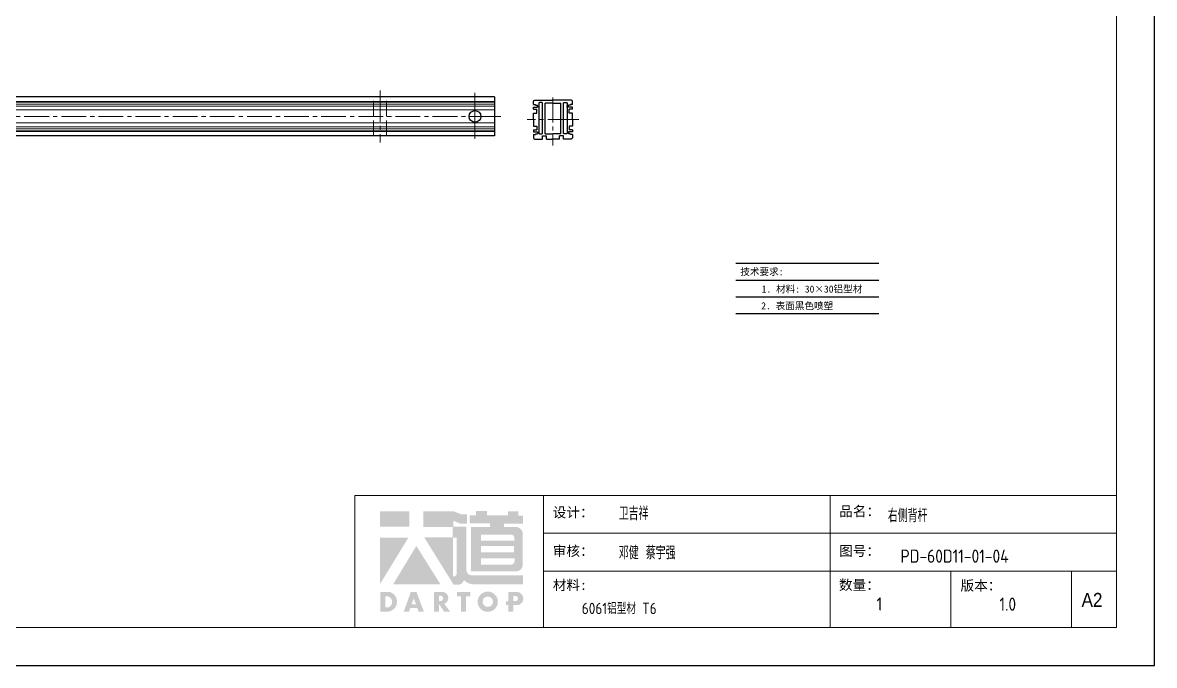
# Model space of a CAD drawing. Header units: millimetres. Extents: x -30327 to 34858, y 4015 to 75103.
# Drawn here: x 343 to 1214, y 60062 to 60557 of the extents above; entities that cross this region are included whole.
import ezdxf
from ezdxf.enums import TextEntityAlignment as Align

# ---------------------------------------------------------------- set-up
doc = ezdxf.new("R2010")
doc.units = ezdxf.units.MM
doc.linetypes.add('ACAD_ISO02W100', pattern=[15, 12, -3])
doc.linetypes.add('CENTER2', pattern=[28.575, 19.05, -3.175, 3.175, -3.175])
doc.layers.add('A-TITLEBLOCK', color=7, linetype='Continuous', lineweight=18)
doc.layers.add('cen', color=1, linetype='CENTER2', lineweight=9)
for name, color, linetype in [('green', 3, 'ACAD_ISO02W100'), ('print', 30, 'Continuous'), ('red', 1, 'CENTER2')]:
    doc.layers.add(name, color=color, linetype=linetype)
doc.styles.add('GB', font='GBENOR.SHX', dxfattribs={"bigfont": 'gbcbig.shx'})
doc.styles.add('HZ', font='')
doc.styles.add('SLDTEXTSTYLE0', font='simfang.ttf', dxfattribs={"bigfont": 'bigfont'})
doc.styles.add('SLDTEXTSTYLE1', font='Gothic.ttf', dxfattribs={"width": 0.913})
doc.styles.get('HZ').set_extended_font_data('SimSun')

# ---------------------------------------------------------------- blocks, each defined once
blk = doc.blocks.new('Dartop Logo')
at = {"true_color": 0xc40018}
h = blk.add_hatch(color=12, dxfattribs=at)
h.set_gradient(color1=(196, 0, 24), color2=(196, 0, 24), tint=1)
h.paths.add_polyline_path([(30.39, -3.87), (33.08, -5.04), (35.99, -5.04), (35.99, -1.19), (33.59, -1.19), (30.46, 0.05), (17.94, 0.05), (17.94, -6.46), (30.12, -6.46), (30.12, -6.59), (30.12, -10.75), (18.31, -10.75), (30.46, -30.31), (32.87, -30.31, 0.279375), (34.63, -28.6), (34.63, -28.51), (34.84, -28.51, 0.143145), (38.15, -30.2), (59.27, -30.2), (59.27, -26.49), (38.06, -26.49, -0.414214), (35.75, -24.18), (35.75, -6.26), (30.39, -6.26)])
h.paths.add_polyline_path([(30.25, -10.84), (31.8, -10.84), (31.8, -26.02, -0.088936), (30.9, -26.94), (30.24, -26.94)], flags=16)
h = blk.add_hatch(color=12, dxfattribs=at)
h.set_gradient(color1=(196, 0, 24), color2=(196, 0, 24), tint=1)
h.paths.add_polyline_path([(59.24, -1.73), (57.36, -1.73), (57.36, 0.06), (53.06, 0.06), (53.06, -1.64), (44.29, -1.64), (44.29, 0.15), (39.7, 0.15), (39.7, -1.67), (37.16, -1.67), (37.16, -4.97), (45.54, -4.97), (45.54, -6.42), (37.73, -6.42), (37.73, -24.88), (56.26, -24.88, 0.414214), (59.15, -21.99), (59.15, -9.35, 0.414214), (56.26, -6.46), (51.36, -6.46), (51.36, -5.03), (59.24, -5.03)])
h.paths.add_polyline_path([(54.21, -9.59, -0.414214), (55.66, -11.04), (55.66, -12.1), (41.79, -12.1), (41.79, -9.59)], flags=16)
h.paths.add_polyline_path([(55.57, -14.33), (55.57, -17.01), (41.88, -17.01), (41.88, -14.33)], flags=16)
h.paths.add_polyline_path([(55.75, -19.43), (55.75, -20.57, -0.414214), (54.3, -22.02), (41.88, -22.02), (41.88, -19.43)], flags=16)
h = blk.add_hatch(color=12, dxfattribs=at)
h.set_gradient(color1=(196, 0, 24), color2=(196, 0, 24), tint=1)
h.paths.add_polyline_path([(12.18, 0), (0, 0), (0, -6.37), (12.18, -6.37)])
h = blk.add_hatch(color=12, dxfattribs=at)
h.set_gradient(color1=(196, 0, 24), color2=(196, 0, 24), tint=1)
h.paths.add_polyline_path([(11.79, -10.83), (0.03, -10.83), (0.03, -30.03)])
h = blk.add_hatch(color=12, dxfattribs=at)
h.set_gradient(color1=(196, 0, 24), color2=(196, 0, 24), tint=1)
h.paths.add_polyline_path([(15.05, -14.31), (5.44, -30.15), (25.01, -30.15)])
at = {"true_color": 0x646464}
h = blk.add_hatch(color=251, dxfattribs=at)
h.set_gradient(color1=(100, 100, 100), color2=(100, 100, 100), tint=1)
h.paths.add_polyline_path([(4.15, -33.43), (0.11, -33.43), (0.11, -41.5), (3.51, -41.5, 0.793016)])
h.paths.add_polyline_path([(3.57, -39.73), (2.16, -39.73), (2.16, -35.19), (3.42, -35.19, -0.671361)], flags=16)
h = blk.add_hatch(color=251, dxfattribs=at)
h.set_gradient(color1=(100, 100, 100), color2=(100, 100, 100), tint=1)
h.paths.add_polyline_path([(15.08, -33.36), (12.78, -33.36), (9.82, -41.51), (12, -41.51), (12.51, -40.06), (15.46, -40.06), (15.99, -41.52), (18.19, -41.52)])
h.paths.add_polyline_path([(14.9, -38.51), (13.07, -38.51), (13.97, -35.95)], flags=16)
h = blk.add_hatch(color=251, dxfattribs=at)
h.set_gradient(color1=(100, 100, 100), color2=(100, 100, 100), tint=1)
h.paths.add_polyline_path([(26.27, -33.36), (22.3, -33.36), (22.3, -41.51), (24.4, -41.51), (24.4, -38.28), (26.55, -41.54), (29.09, -41.54), (26.61, -38.3, 0.744055)])
h.paths.add_polyline_path([(24.38, -37.08), (24.38, -34.94), (25.32, -34.94, -0.796809), (25.3, -37.08)], flags=16)
h = blk.add_hatch(color=251, dxfattribs=at)
h.set_gradient(color1=(100, 100, 100), color2=(100, 100, 100), tint=1)
h.paths.add_polyline_path([(37.44, -33.4), (31.88, -33.4), (31.88, -35.16), (33.61, -35.16), (33.61, -41.52), (35.69, -41.52), (35.69, -35.16), (37.44, -35.16)])
h = blk.add_hatch(color=251, dxfattribs=at)
h.set_gradient(color1=(100, 100, 100), color2=(100, 100, 100), tint=1)
h.paths.add_polyline_path([(40.46, -37.41, 1), (48.83, -37.41, 1)])
h.paths.add_polyline_path([(46.8, -37.41, -1), (42.5, -37.41, -1)], flags=16)
h = blk.add_hatch(color=251, dxfattribs=at)
h.set_gradient(color1=(100, 100, 100), color2=(100, 100, 100), tint=1)
h.paths.add_polyline_path([(56.85, -33.38), (56.73, -33.38), (53.19, -33.38), (53.19, -37.19), (52.26, -37.19), (52.26, -38.73), (53.18, -38.73), (53.18, -41.5), (55.24, -41.5), (55.24, -38.72), (57.51, -38.72, 0.812304)])
h.paths.add_polyline_path([(55.21, -37.18), (55.21, -35.05), (56.39, -35.05, -0.778213), (56.27, -37.18)], flags=16)
blk = doc.blocks.new('DT-A2-TITLE')
blk.add_line((594, 0), (594, 420))
at = {"layer": 'A-TITLEBLOCK', "color": 7}
for p, q in [((584, 410), (584, 10)), ((594, 0), (594, 297)), ((382, 10), (382, 45)), ((584, 45), (382, 45)), ((432, 45), (432, 10)), ((508, 45), (508, 10)), ((584, 35), (432, 35)), ((432, 25), (584.08, 25)), ((540, 10), (540, 25)), ((572, 10), (572, 25)), ((10, 10), (584, 10)), ((0, 0), (594, 0))]:
    blk.add_line(p, q, dxfattribs=at)
at = {"layer": 'A-TITLEBLOCK', "xscale": 0.6400000000000001, "yscale": 0.6400000000000001, "zscale": 0.6400000000000001}
blk.add_blockref('Dartop Logo', (388.65, 40.81), dxfattribs=at)
at = {"style": 'GB'}
for tag, p, height in [('#设计', (451.96, 38.52), 3.5), ('#品名', (523.32, 37.95), 3.5), ('#审核', (451.99, 28.1), 3.5), ('#图号', (526.67, 27.2), 3.5), ('#数量', (520.33, 14.51), 3.5), ('#版本', (552.92, 14.47), 3.5), ('#材料说明', (442.15, 13.59), 3)]:
    blk.add_attdef(tag, p, '', height=height, dxfattribs=at)
at = {"layer": 'A-TITLEBLOCK', "color": 7, "attachment_point": 1}
for s, insert, char_height, style in [('设计：', (434.47, 41.87), 2.646, 'SLDTEXTSTYLE0'), ('品名：', (510.43, 42.19), 2.646, 'SLDTEXTSTYLE0'), ('审核：', (434.47, 31.64), 2.646, 'SLDTEXTSTYLE0'), ('图号：', (510.4, 31.66), 2.646, 'SLDTEXTSTYLE0'), ('材料:', (434.47, 22.62), 2.646, 'SLDTEXTSTYLE0'), ('数量：', (510.35, 22.64), 2.646, 'SLDTEXTSTYLE0'), ('版本：', (542.59, 22.48), 2.646, 'SLDTEXTSTYLE0'), ('A2', (574.7, 19.21), 3.704, 'SLDTEXTSTYLE1')]:
    blk.add_mtext(s, dxfattribs=dict(at, insert=insert, char_height=char_height, style=style))

msp = doc.modelspace()

# ---------------------------------------------------------------- linework, layer by layer
for p, q in [((705.8654, 60499.4067), (-208.1346, 60499.4067)), ((705.8654, 60499.4067), (705.8654, 60469.4067)), ((750.9344, 60494.5298), (744.9344, 60494.5298)), ((750.9344, 60494.5298), (756.9344, 60494.5298)), ((735.9344, 60493.5298), (737.4344, 60493.5298)), ((735.9344, 60491.5298), (738.9344, 60491.5298)), ((735.9344, 60490.0298), (735.9344, 60491.5298)), ((735.9344, 60490.0298), (738.4344, 60490.0298)), ((735.9344, 60482.0298), (735.9344, 60487.0298)), ((735.9344, 60487.0298), (738.4344, 60487.0298)), ((738.4344, 60493.0298), (738.9344, 60493.0298)), ((738.4344, 60487.0298), (738.4344, 60490.0298)), ((738.9344, 60491.5298), (738.9344, 60493.0298)), ((739.9344, 60491.5298), (739.9344, 60492.5298)), ((761.9344, 60491.5298), (761.9344, 60492.5298)), ((762.9344, 60491.5298), (762.9344, 60493.0298)), ((763.4344, 60493.0298), (762.9344, 60493.0298)), ((765.9344, 60491.5298), (762.9344, 60491.5298)), ((763.4344, 60487.0298), (763.4344, 60490.0298)), ((765.9344, 60490.0298), (763.4344, 60490.0298)), ((765.9344, 60487.0298), (763.4344, 60487.0298)), ((765.9344, 60493.5298), (764.4344, 60493.5298)), ((765.9344, 60490.0298), (765.9344, 60491.5298)), ((765.9344, 60482.0298), (765.9344, 60487.0298)), ((735.9344, 60482.0298), (735.9344, 60477.0298)), ((735.9344, 60477.0298), (738.4344, 60477.0298)), ((738.4344, 60477.0298), (738.4344, 60474.0298)), ((763.4344, 60477.0298), (763.4344, 60474.0298)), ((765.9344, 60477.0298), (763.4344, 60477.0298)), ((765.9344, 60482.0298), (765.9344, 60477.0298)), ((705.8654, 60469.4067), (-208.1346, 60469.4067)), ((735.9344, 60474.0298), (738.4344, 60474.0298)), ((735.9344, 60474.0298), (735.9344, 60472.5298)), ((735.9344, 60472.5298), (738.9344, 60472.5298)), ((735.9344, 60470.5298), (737.4344, 60470.5298)), ((738.4344, 60471.0298), (738.9344, 60471.0298)), ((738.9344, 60472.5298), (738.9344, 60471.0298)), ((739.9344, 60472.5298), (739.9344, 60471.5298)), ((742.9344, 60469.5298), (745.9344, 60469.5298)), ((744.9344, 60471.0298), (745.9344, 60471.0298)), ((745.9344, 60471.0298), (750.9344, 60471.0298)), ((755.9344, 60471.0298), (750.9344, 60471.0298)), ((756.9344, 60471.0298), (755.9344, 60471.0298)), ((758.9344, 60469.5298), (755.9344, 60469.5298)), ((761.9344, 60472.5298), (761.9344, 60471.5298)), ((765.9344, 60472.5298), (762.9344, 60472.5298)), ((762.9344, 60472.5298), (762.9344, 60471.0298)), ((763.4344, 60471.0298), (762.9344, 60471.0298)), ((765.9344, 60474.0298), (763.4344, 60474.0298)), ((765.9344, 60470.5298), (764.4344, 60470.5298)), ((765.9344, 60474.0298), (765.9344, 60472.5298)), ((745.9344, 60467.0298), (750.9344, 60467.0298)), ((755.9344, 60467.0298), (750.9344, 60467.0298))]:
    msp.add_line(p, q)
at = {"lineweight": 9}
for p, q in [((705.8654, 60495.9067), (-208.1346, 60495.9067)), ((705.8654, 60495.4067), (-208.1346, 60495.4067)), ((705.8654, 60493.9067), (-208.1346, 60493.9067)), ((705.8654, 60492.4067), (-208.1346, 60492.4067)), ((705.8654, 60489.4067), (-208.1346, 60489.4067)), ((705.8654, 60479.4067), (-208.1346, 60479.4067)), ((705.8654, 60476.4067), (-208.1346, 60476.4067)), ((705.8654, 60474.9067), (-208.1346, 60474.9067)), ((705.8654, 60473.4067), (-208.1346, 60473.4067)), ((705.8654, 60472.7649), (-208.1346, 60472.7649))]:
    msp.add_line(p, q, dxfattribs=at)
for points in [[(735.9344, 60493.5298), (735.9344, 60496.0298, -0.41421356), (736.9344, 60497.0298), (750.9344, 60497.0298)], [(765.9344, 60493.5298), (765.9344, 60496.0298, 0.41421356), (764.9344, 60497.0298), (750.9344, 60497.0298)], [(737.4344, 60493.5298), (737.4344, 60493.5298, 0.41421356), (737.9344, 60493.0298), (738.4344, 60493.0298)], [(764.4344, 60493.5298), (764.4344, 60493.5298, -0.41421356), (763.9344, 60493.0298), (763.4344, 60493.0298)], [(735.9344, 60470.5298), (735.9344, 60468.0298, 0.41421356), (736.9344, 60467.0298), (742.9344, 60467.0298)], [(737.4344, 60470.5298), (737.4344, 60470.5298, -0.41421356), (737.9344, 60471.0298), (738.4344, 60471.0298)], [(765.9344, 60470.5298), (765.9344, 60468.0298, -0.41421356), (764.9344, 60467.0298), (758.9344, 60467.0298)], [(764.4344, 60470.5298), (764.4344, 60470.5298, 0.41421356), (763.9344, 60471.0298), (763.4344, 60471.0298)]]:
    msp.add_lwpolyline(points, format="xyb")
for points in [[(739.9344, 60494.5298), (739.9344, 60471.5298, 0.41421356), (740.4344, 60471.0298), (742.4344, 60471.0298, 0.41421356), (742.9344, 60471.5298), (742.9344, 60494.5298, 0.41421356), (742.4344, 60495.0298), (740.4344, 60495.0298, 0.41421356)], [(761.9344, 60494.5298), (761.9344, 60471.5298, -0.41421356), (761.4344, 60471.0298), (759.4344, 60471.0298, -0.41421356), (758.9344, 60471.5298), (758.9344, 60494.5298, -0.41421356), (759.4344, 60495.0298), (761.4344, 60495.0298, -0.41421356)]]:
    msp.add_lwpolyline(points, format="xyb", close=True)
for points in [[(744.9344, 60471.0298), (744.9344, 60494.5298)], [(756.9344, 60471.0298), (756.9344, 60494.5298)], [(742.9344, 60467.0298), (742.9344, 60469.5298)], [(745.9344, 60467.0298), (745.9344, 60469.5298)], [(755.9344, 60467.0298), (755.9344, 60469.5298)], [(758.9344, 60467.0298), (758.9344, 60469.5298)]]:
    msp.add_lwpolyline(points)
msp.add_circle((690.8654, 60484.4067), 4.5)
at = {"layer": 'cen', "lineweight": 9}
for p, q in [((617.8654, 60499.4067), (617.8654, 60504.4067)), ((617.8654, 60499.4067), (617.8654, 60469.4067)), ((690.8654, 60484.4067), (690.8654, 60502.4753)), ((690.8654, 60484.4067), (690.8654, 60467.103)), ((735.9344, 60482.0298), (730.9344, 60482.0298)), ((765.9344, 60482.0298), (770.9344, 60482.0298)), ((617.8654, 60469.4067), (617.8654, 60464.4067))]:
    msp.add_line(p, q, dxfattribs=at)
at = {"layer": 'Defpoints'}
for p, q in [((891.8174, 60371.4481), (1001.6825, 60371.4481)), ((891.8174, 60358.5488), (1001.6825, 60358.5488)), ((891.8174, 60358.5488), (1001.6825, 60358.5488)), ((891.8174, 60345.6496), (1001.6825, 60345.6496)), ((891.8174, 60332.7503), (1001.6825, 60332.7503))]:
    msp.add_line(p, q, dxfattribs=at)
at = {"layer": 'green', "lineweight": 9}
for p, q in [((612.8654, 60469.4067), (612.8654, 60499.4067)), ((622.8654, 60469.4067), (622.8654, 60499.4067))]:
    msp.add_line(p, q, dxfattribs=at)
at = {"layer": 'print'}
msp.add_lwpolyline([(-510.4926, 60062.0396), (1213.9132, 60062.0396), (1213.9132, 61281.3164), (-510.4926, 61281.3164)], close=True, dxfattribs=at)
at = {"layer": 'red', "lineweight": 9}
for p, q in [((750.9344, 60498.927), (750.9344, 60461.9788)), ((705.8654, 60484.4067), (-208.1346, 60484.4067)), ((705.8654, 60484.4067), (710.8654, 60484.4067)), ((765.9344, 60482.0298), (734.6078, 60482.0298))]:
    msp.add_line(p, q, dxfattribs=at)

# ---------------------------------------------------------------- block references
at = {"xscale": 2.90304, "yscale": 2.90304, "zscale": 2.90304}
msp.add_blockref('DT-A2-TITLE', (-510.4926, 60062.0396), dxfattribs=at).add_auto_attribs({'#设计': '卫吉祥', '#审核': '邓健 蔡宇强', '#材料说明': '6061铝型材 T6', '#品名': '右侧背杆', '#图号': 'PD-60D11-01-04', '#数量': '1', '#版本': '1.0'})

# ---------------------------------------------------------------- texts
at = {"style": 'HZ'}
for s, height, p in [('技术要求:', 5.41769, (911.7698, 60364.938)), ('     1. 材料: 30×30铝型材  ', 5.417685, (944.8135, 60351.5931)), ('    2. 表面黑色喷塑          ', 5.417685, (950.0193, 60338.6939))]:
    msp.add_text(s, height=height, dxfattribs=at).set_placement(p, align=Align.MIDDLE_CENTER)

doc.saveas('drawing.dxf')
